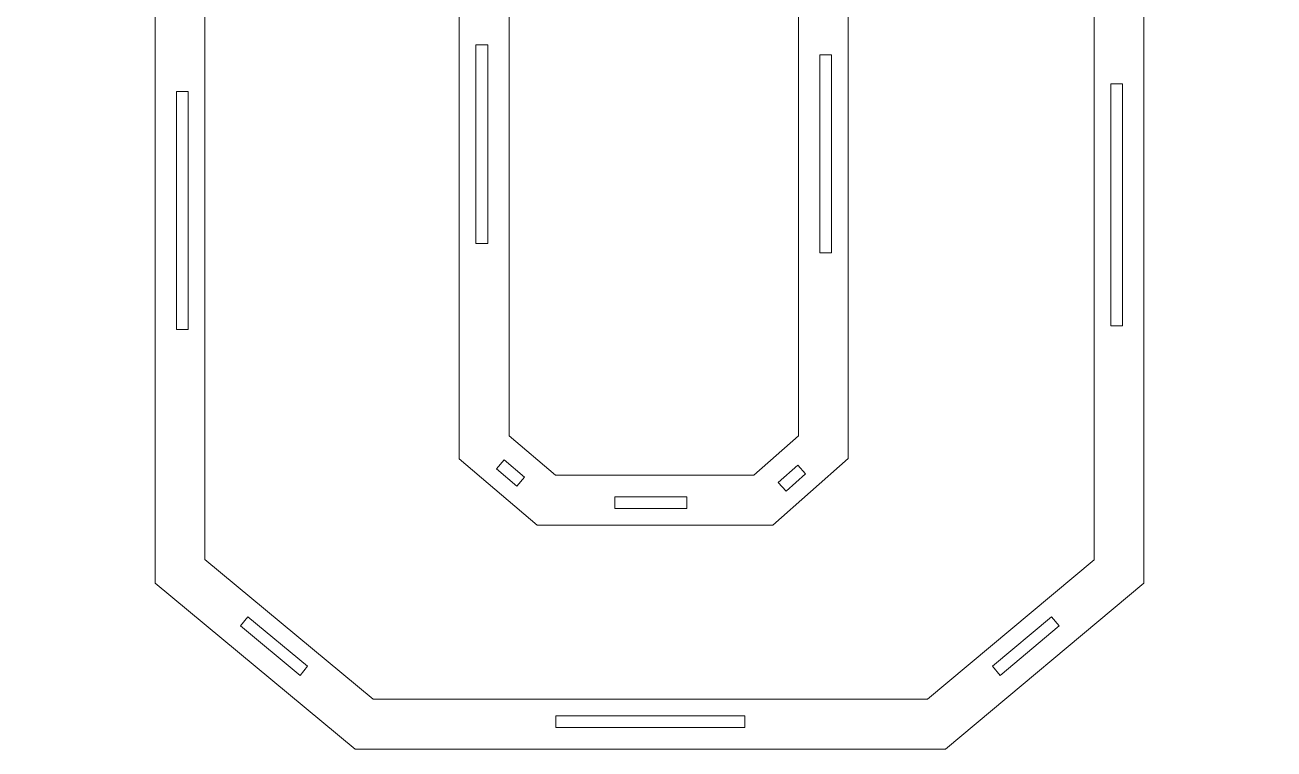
# Model space of a CAD drawing. Header units: centimetres. Extents: x -250 to 250, y -508 to 508.
# Drawn here: x 45.28 to 77.11, y -172.11 to -153.66 of the extents above; entities that cross this region are included whole.
import ezdxf

# ---------------------------------------------------------------- set-up
doc = ezdxf.new("R2010")
doc.units = ezdxf.units.CM
doc.header["$MEASUREMENT"] = 0
doc.layers.add('Capa 1', color=7, linetype='Continuous')

msp = doc.modelspace()

# ---------------------------------------------------------------- linework, layer by layer
at = {"layer": 'Capa 1', "color": 240, "lineweight": 9}
for points, knots in [([(77.11326, -142.10573), (77.11326, -142.10573), (77.11326, -148.77723), (77.11326, -148.77723), (77.11326, -148.77723), (73.79932, -149.64932), (73.79932, -149.64932), (73.79932, -149.64932), (73.79932, -167.87603), (73.79932, -167.87603), (73.79932, -167.87603), (68.74119, -172.10568), (68.74119, -172.10568), (68.74119, -172.10568), (53.69761, -172.10568), (53.69761, -172.10568), (53.69761, -172.10568), (48.59588, -167.87603), (48.59588, -167.87603), (48.59588, -167.87603), (48.59588, -149.64932), (48.59588, -149.64932), (48.59588, -149.64932), (45.28193, -148.77723), (45.28193, -148.77723), (45.28193, -148.77723), (45.28193, -142.10573), (45.28193, -142.10573), (45.28193, -142.10573), (59.62783, -142.10573), (59.62783, -142.10573), (59.62783, -142.10573), (59.62783, -148.77723), (59.62783, -148.77723), (59.62783, -148.77723), (57.62202, -149.64932), (57.62202, -149.64932), (57.62202, -149.64932), (57.62202, -164.12604), (57.62202, -164.12604), (57.62202, -164.12604), (58.79935, -165.12894), (58.79935, -165.12894), (58.79935, -165.12894), (63.85748, -165.12894), (63.85748, -165.12894), (63.85748, -165.12894), (64.99119, -164.12604), (64.99119, -164.12604), (64.99119, -164.12604), (64.99119, -149.64932), (64.99119, -149.64932), (64.99119, -149.64932), (63.02899, -148.77723), (63.02899, -148.77723), (63.02899, -148.77723), (63.02899, -142.10573), (63.02899, -142.10573), (63.02899, -142.10573), (77.11326, -142.10573), (77.11326, -142.10573)], [0, 0, 0, 0, 0.05, 0.05, 0.05, 0.1, 0.1, 0.1, 0.15, 0.15, 0.15, 0.2, 0.2, 0.2, 0.25, 0.25, 0.25, 0.3, 0.3, 0.3, 0.35, 0.35, 0.35, 0.4, 0.4, 0.4, 0.45, 0.45, 0.45, 0.5, 0.5, 0.5, 0.55, 0.55, 0.55, 0.6, 0.6, 0.6, 0.65, 0.65, 0.65, 0.7, 0.7, 0.7, 0.75, 0.75, 0.75, 0.8, 0.8, 0.8, 0.85, 0.85, 0.85, 0.9, 0.9, 0.9, 0.95, 0.95, 0.95, 1, 1, 1, 1]), ([(75.84047, -143.37852), (75.84047, -143.37852), (64.30178, -143.37852), (64.30178, -143.37852), (64.30178, -143.37852), (64.30178, -147.95008), (64.30178, -147.95008), (64.30178, -147.95008), (66.26398, -148.82217), (66.26398, -148.82217), (66.26398, -148.82217), (66.26398, -164.69944), (66.26398, -164.69944), (66.26398, -164.69944), (64.33965, -166.40173), (64.33965, -166.40173), (64.33965, -166.40173), (58.33073, -166.40173), (58.33073, -166.40173), (58.33073, -166.40173), (56.34923, -164.7138), (56.34923, -164.7138), (56.34923, -164.7138), (56.34923, -148.81482), (56.34923, -148.81482), (56.34923, -148.81482), (58.35504, -147.94273), (58.35504, -147.94273), (58.35504, -147.94273), (58.35504, -143.37852), (58.35504, -143.37852), (58.35504, -143.37852), (46.55472, -143.37852), (46.55472, -143.37852), (46.55472, -143.37852), (46.55472, -147.79605), (46.55472, -147.79605), (46.55472, -147.79605), (49.86867, -148.66814), (49.86867, -148.66814), (49.86867, -148.66814), (49.86867, -167.27793), (49.86867, -167.27793), (49.86867, -167.27793), (54.15661, -170.83289), (54.15661, -170.83289), (54.15661, -170.83289), (68.27916, -170.83289), (68.27916, -170.83289), (68.27916, -170.83289), (72.52653, -167.2812), (72.52653, -167.2812), (72.52653, -167.2812), (72.52653, -148.66814), (72.52653, -148.66814), (72.52653, -148.66814), (75.84047, -147.79605), (75.84047, -147.79605), (75.84047, -147.79605), (75.84047, -143.37852), (75.84047, -143.37852)], [0, 0, 0, 0, 0.05, 0.05, 0.05, 0.1, 0.1, 0.1, 0.15, 0.15, 0.15, 0.2, 0.2, 0.2, 0.25, 0.25, 0.25, 0.3, 0.3, 0.3, 0.35, 0.35, 0.35, 0.4, 0.4, 0.4, 0.45, 0.45, 0.45, 0.5, 0.5, 0.5, 0.55, 0.55, 0.55, 0.6, 0.6, 0.6, 0.65, 0.65, 0.65, 0.7, 0.7, 0.7, 0.75, 0.75, 0.75, 0.8, 0.8, 0.8, 0.85, 0.85, 0.85, 0.9, 0.9, 0.9, 0.95, 0.95, 0.95, 1, 1, 1, 1]), ([(56.77349, -154.15849), (56.77349, -154.15849), (56.77349, -159.224), (56.77349, -159.224), (56.77349, -159.224), (57.07349, -159.224), (57.07349, -159.224), (57.07349, -159.224), (57.07349, -154.15849), (57.07349, -154.15849), (57.07349, -154.15849), (56.77349, -154.15849), (56.77349, -154.15849)], [0, 0, 0, 0, 0.25, 0.25, 0.25, 0.5, 0.5, 0.5, 0.75, 0.75, 0.75, 1, 1, 1, 1]), ([(65.83972, -159.46288), (65.83972, -159.46288), (65.83972, -154.41745), (65.83972, -154.41745), (65.83972, -154.41745), (65.53972, -154.41745), (65.53972, -154.41745), (65.53972, -154.41745), (65.53972, -159.46288), (65.53972, -159.46288), (65.53972, -159.46288), (65.83972, -159.46288), (65.83972, -159.46288)], [0, 0, 0, 0, 0.25, 0.25, 0.25, 0.5, 0.5, 0.5, 0.75, 0.75, 0.75, 1, 1, 1, 1]), ([(72.95079, -155.15663), (72.95079, -155.15663), (72.95079, -161.31805), (72.95079, -161.31805), (72.95079, -161.31805), (73.25079, -161.31805), (73.25079, -161.31805), (73.25079, -161.31805), (73.25079, -155.15663), (73.25079, -155.15663), (73.25079, -155.15663), (72.95079, -155.15663), (72.95079, -155.15663)], [0, 0, 0, 0, 0.25, 0.25, 0.25, 0.5, 0.5, 0.5, 0.75, 0.75, 0.75, 1, 1, 1, 1]), ([(49.44441, -161.4133), (49.44441, -161.4133), (49.44441, -155.34931), (49.44441, -155.34931), (49.44441, -155.34931), (49.14441, -155.34931), (49.14441, -155.34931), (49.14441, -155.34931), (49.14441, -161.4133), (49.14441, -161.4133), (49.14441, -161.4133), (49.44441, -161.4133), (49.44441, -161.4133)], [0, 0, 0, 0, 0.25, 0.25, 0.25, 0.5, 0.5, 0.5, 0.75, 0.75, 0.75, 1, 1, 1, 1]), ([(57.29528, -164.96236), (57.29528, -164.96236), (57.81706, -165.40684), (57.81706, -165.40684), (57.81706, -165.40684), (58.0116, -165.17847), (58.0116, -165.17847), (58.0116, -165.17847), (57.48981, -164.73399), (57.48981, -164.73399), (57.48981, -164.73399), (57.29528, -164.96236), (57.29528, -164.96236)], [0, 0, 0, 0, 0.25, 0.25, 0.25, 0.5, 0.5, 0.5, 0.75, 0.75, 0.75, 1, 1, 1, 1]), ([(64.67643, -165.53738), (64.67643, -165.53738), (65.17392, -165.09728), (65.17392, -165.09728), (65.17392, -165.09728), (64.97515, -164.87258), (64.97515, -164.87258), (64.97515, -164.87258), (64.47765, -165.31268), (64.47765, -165.31268), (64.47765, -165.31268), (64.67643, -165.53738), (64.67643, -165.53738)], [0, 0, 0, 0, 0.25, 0.25, 0.25, 0.5, 0.5, 0.5, 0.75, 0.75, 0.75, 1, 1, 1, 1]), ([(60.31801, -165.97747), (60.31801, -165.97747), (62.14909, -165.97747), (62.14909, -165.97747), (62.14909, -165.97747), (62.14909, -165.67747), (62.14909, -165.67747), (62.14909, -165.67747), (60.31801, -165.67747), (60.31801, -165.67747), (60.31801, -165.67747), (60.31801, -165.97747), (60.31801, -165.97747)], [0, 0, 0, 0, 0.25, 0.25, 0.25, 0.5, 0.5, 0.5, 0.75, 0.75, 0.75, 1, 1, 1, 1]), ([(52.48388, -169.9972), (52.48388, -169.9972), (50.96414, -168.73724), (50.96414, -168.73724), (50.96414, -168.73724), (50.77267, -168.96819), (50.77267, -168.96819), (50.77267, -168.96819), (52.2924, -170.22815), (52.2924, -170.22815), (52.2924, -170.22815), (52.48388, -169.9972), (52.48388, -169.9972)], [0, 0, 0, 0, 0.25, 0.25, 0.25, 0.5, 0.5, 0.5, 0.75, 0.75, 0.75, 1, 1, 1, 1]), ([(71.44492, -168.7387), (71.44492, -168.7387), (69.93904, -169.99793), (69.93904, -169.99793), (69.93904, -169.99793), (70.13149, -170.22807), (70.13149, -170.22807), (70.13149, -170.22807), (71.63736, -168.96884), (71.63736, -168.96884), (71.63736, -168.96884), (71.44492, -168.7387), (71.44492, -168.7387)], [0, 0, 0, 0, 0.25, 0.25, 0.25, 0.5, 0.5, 0.5, 0.75, 0.75, 0.75, 1, 1, 1, 1]), ([(63.62332, -171.25715), (63.62332, -171.25715), (58.81346, -171.25715), (58.81346, -171.25715), (58.81346, -171.25715), (58.81346, -171.55715), (58.81346, -171.55715), (58.81346, -171.55715), (63.62332, -171.55715), (63.62332, -171.55715), (63.62332, -171.55715), (63.62332, -171.25715), (63.62332, -171.25715)], [0, 0, 0, 0, 0.25, 0.25, 0.25, 0.5, 0.5, 0.5, 0.75, 0.75, 0.75, 1, 1, 1, 1])]:
    msp.add_open_spline(points, degree=3, knots=knots, dxfattribs=at)

doc.saveas('drawing.dxf')
